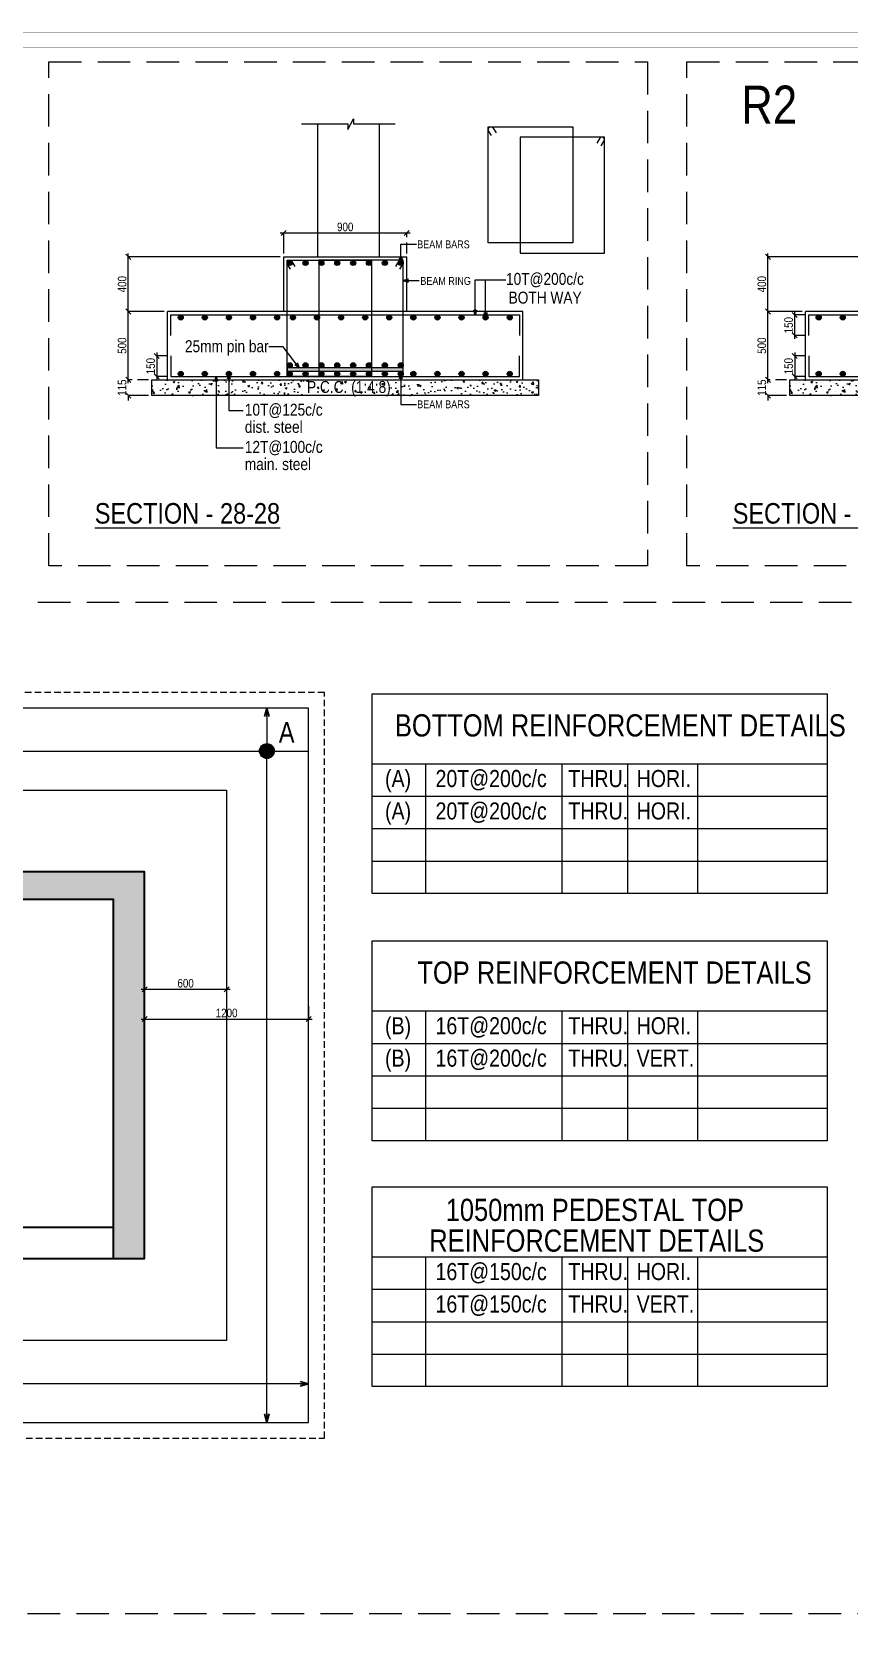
# Model space of a CAD drawing. Header units: millimetres. Extents: x 1112055 to 3390982, y -148532 to 766891.
# Drawn here: x 2458808 to 2482722, y 337535 to 384336 of the extents above; entities that cross this region are included whole.
import ezdxf

# ---------------------------------------------------------------- set-up
doc = ezdxf.new("R2010")
doc.units = ezdxf.units.MM
doc.header["$PDMODE"] = 35
doc.header["$PDSIZE"] = -25
doc.linetypes.add('Hidden', pattern=[9.525, 6.35, -3.175])
for name, color, linetype, lineweight in [('B COL. NO', 202, 'Continuous', 30), ('B FINAL COLUMN', 1, 'Continuous', 30), ('B FOOTING', 49, 'Continuous', 20), ('B HATCH', 250, 'Continuous', 0), ('B P.C.C', 251, 'Continuous', 0), ('B STEEL', 34, 'Continuous', 15), ('B STEEL TEXT', 7, 'Continuous', 15), ('B TITLE BLOCK', 250, 'Continuous', 0), ('B-COL NO', 7, 'Continuous', 5), ('B-REINF-1', 32, 'Continuous', 30), ('B-ST DIM', 250, 'Continuous', 18), ('g-sol250', 250, 'Continuous', 5)]:
    doc.layers.add(name, color=color, linetype=linetype, lineweight=lineweight)
doc.styles.add('ARIAL', font='arial.ttf')
doc.styles.add('Q1', font='g13f12d.shx', dxfattribs={"width": 0.8})
doc.styles.add('SWINC', font='swissc.ttf')
doc.styles.add('SWINS', font='swissc.ttf')
doc.dimstyles.new('BH-STD', dxfattribs={"dimscale": 0, "dimtxt": 230, "dimasz": 125, "dimexe": 0, "dimexo": 100, "dimgap": 50, "dimtad": 1, "dimdec": 0, "dimzin": 1, "dimdsep": 46, "dimtxsty": 'Q1', "dimblk": 'ARCHTICK', "dimcen": 1, "dimdle": 100, "dimclrd": 250, "dimclre": 250, "dimclrt": 256, "dimadec": 0, "dimazin": 0, "dimtfac": 1, "dimtdec": 0, "dimtix": 1, "dimtofl": 0, "dimtmove": 0, "dimatfit": 2, "dimfxl": 1, "dimtolj": 1, "dimtzin": 0, "dimlwd": 9, "dimlwe": 9, "dimarcsym": 0})
doc.dimstyles.new('DIM 1', dxfattribs={"dimscale": 0, "dimtxt": 230, "dimasz": 150, "dimexe": 0.18, "dimexo": 0.0625, "dimgap": 0.5, "dimtad": 1, "dimdec": 0, "dimzin": 0, "dimdsep": 46, "dimtxsty": 'ARIAL', "dimblk": 'OBLIQUE', "dimcen": 6, "dimse1": 1, "dimse2": 1, "dimclrd": 256, "dimclrt": 256, "dimadec": 0, "dimazin": 2, "dimtfac": 0.75, "dimtdec": 0, "dimtix": 1, "dimtofl": 0, "dimtmove": 1, "dimatfit": 3, "dimldrblk": 'OPEN30', "dimfxl": 0.18, "dimfrac": 1, "dimtolj": 1, "dimtzin": 0, "dimlwd": -1, "dimarcsym": 0})

# ---------------------------------------------------------------- blocks, each defined once
blk = doc.blocks.new('_Oblique')
at = {"color": 0, "linetype": 'ByBlock', "lineweight": -2}
blk.add_line((-0.5, -0.5), (0.5, 0.5), dxfattribs=at)
blk = doc.blocks.new('*D1244')
at = {"layer": 'B-ST DIM', "color": 7, "lineweight": 9, "ltscale": 50, "transparency": 16777216}
for p, q in [((2461626, 374049), (2461626, 376249)), ((2462676, 376149), (2461626, 376149))]:
    blk.add_line(p, q, dxfattribs=at)
at = {"layer": 'B-ST DIM', "color": 7, "linetype": 'Hidden', "lineweight": 9, "ltscale": 50, "transparency": 16777216}
blk.add_line((2462216, 374149), (2461626, 374149), dxfattribs=at)
at = {"layer": 'Defpoints', "color": 0, "ltscale": 50, "transparency": 16777216}
for p in [(2461626, 376149), (2462776, 376149), (2462316, 374149)]:
    blk.add_point(p, dxfattribs=at)
at = {"layer": 'B-ST DIM', "color": 7, "lineweight": 9, "ltscale": 50, "transparency": 16777216, "xscale": 150, "yscale": 150, "zscale": 150}
for p, rotation in [((2461626, 376149), 90), ((2461626, 374149), 270)]:
    blk.add_blockref('_Oblique', p, dxfattribs=dict(at, rotation=rotation))
at = {"layer": 'B-ST DIM', "color": 7, "ltscale": 50, "transparency": 16777216, "insert": (2461447, 375149), "char_height": 250, "attachment_point": 5, "rotation": 90, "style": 'SWINC'}
blk.add_mtext('\\A1;500', dxfattribs=at)
blk = doc.blocks.new('*D1245')
at = {"layer": 'B-ST DIM', "color": 7, "lineweight": 9, "ltscale": 50, "transparency": 16777216}
for p, q in [((2461626, 374149), (2461626, 374299)), ((2462216, 373689), (2461626, 373689)), ((2461626, 373689), (2461626, 373539))]:
    blk.add_line(p, q, dxfattribs=at)
at = {"layer": 'B-ST DIM', "color": 7, "linetype": 'Hidden', "lineweight": 9, "ltscale": 50, "transparency": 16777216}
blk.add_line((2462216, 374149), (2461626, 374149), dxfattribs=at)
at = {"layer": 'Defpoints', "color": 0, "ltscale": 50, "transparency": 16777216}
for p in [(2462316, 374149), (2461626, 373689), (2462316, 373689)]:
    blk.add_point(p, dxfattribs=at)
at = {"layer": 'B-ST DIM', "color": 7, "lineweight": 9, "ltscale": 50, "transparency": 16777216, "xscale": 150, "yscale": 150, "zscale": 150}
for p, rotation in [((2461626, 374149), 270), ((2461626, 373689), 90)]:
    blk.add_blockref('_Oblique', p, dxfattribs=dict(at, rotation=rotation))
at = {"layer": 'B-ST DIM', "color": 7, "ltscale": 50, "transparency": 16777216, "insert": (2461447, 373919), "char_height": 250, "attachment_point": 5, "rotation": 90, "style": 'SWINC'}
blk.add_mtext('\\A1;115', dxfattribs=at)
blk = doc.blocks.new('*D1246')
at = {"layer": 'B-ST DIM', "color": 7, "lineweight": 9, "ltscale": 50, "transparency": 16777216}
for p, q in [((2461626, 376049), (2461626, 377849)), ((2466076, 377749), (2461626, 377749))]:
    blk.add_line(p, q, dxfattribs=at)
at = {"layer": 'B-ST DIM', "color": 7, "linetype": 'Hidden', "lineweight": 9, "ltscale": 50, "transparency": 16777216}
blk.add_line((2462676, 376149), (2461626, 376149), dxfattribs=at)
at = {"layer": 'Defpoints', "color": 0, "ltscale": 50, "transparency": 16777216}
for p in [(2461626, 377749), (2466176, 377749), (2462776, 376149)]:
    blk.add_point(p, dxfattribs=at)
at = {"layer": 'B-ST DIM', "color": 7, "lineweight": 9, "ltscale": 50, "transparency": 16777216, "xscale": 150, "yscale": 150, "zscale": 150}
for p, rotation in [((2461626, 377749), 90), ((2461626, 376149), 270)]:
    blk.add_blockref('_Oblique', p, dxfattribs=dict(at, rotation=rotation))
at = {"layer": 'B-ST DIM', "color": 7, "ltscale": 50, "transparency": 16777216, "insert": (2461447, 376949), "char_height": 250, "attachment_point": 5, "rotation": 90, "style": 'SWINC'}
blk.add_mtext('\\A1;400', dxfattribs=at)
blk = doc.blocks.new('*D1247')
at = {"layer": 'B-ST DIM', "color": 7, "lineweight": 9, "ltscale": 50, "transparency": 16777216}
for p, q in [((2469876, 378446), (2466076, 378446)), ((2466176, 377849), (2466176, 378446))]:
    blk.add_line(p, q, dxfattribs=at)
at = {"layer": 'B-ST DIM', "color": 7, "linetype": 'Hidden', "lineweight": 9, "ltscale": 50, "transparency": 16777216}
blk.add_line((2469776, 377849), (2469776, 378446), dxfattribs=at)
at = {"layer": 'Defpoints', "color": 0, "ltscale": 50, "transparency": 16777216}
for p in [(2466176, 378446), (2466176, 377749), (2469776, 377749)]:
    blk.add_point(p, dxfattribs=at)
at = {"layer": 'B-ST DIM', "color": 7, "lineweight": 9, "ltscale": 50, "transparency": 16777216, "xscale": 150, "yscale": 150, "zscale": 150, "rotation": 180}
blk.add_blockref('_Oblique', (2466176, 378446), dxfattribs=at)
at = {"layer": 'B-ST DIM', "color": 7, "lineweight": 9, "ltscale": 50, "transparency": 16777216, "xscale": 150, "yscale": 150, "zscale": 150}
blk.add_blockref('_Oblique', (2469776, 378446), dxfattribs=at)
at = {"layer": 'B-ST DIM', "color": 7, "ltscale": 50, "transparency": 16777216, "insert": (2467976, 378624), "char_height": 250, "attachment_point": 5, "style": 'SWINC'}
blk.add_mtext('\\A1;900', dxfattribs=at)
blk = doc.blocks.new('*D1248')
at = {"layer": 'B-ST DIM', "color": 7, "lineweight": 9, "ltscale": 50, "transparency": 16777216}
for p, q in [((2462459, 374949), (2462459, 374149)), ((2462776, 374249), (2462459, 374249))]:
    blk.add_line(p, q, dxfattribs=at)
at = {"layer": 'B-ST DIM', "color": 7, "linetype": 'Hidden', "lineweight": 9, "ltscale": 50, "transparency": 16777216}
blk.add_line((2462776, 374849), (2462459, 374849), dxfattribs=at)
at = {"layer": 'Defpoints', "color": 0, "ltscale": 50, "transparency": 16777216}
for p in [(2462876, 374849), (2462459, 374249), (2462876, 374249)]:
    blk.add_point(p, dxfattribs=at)
at = {"layer": 'B-ST DIM', "color": 7, "lineweight": 9, "ltscale": 50, "transparency": 16777216, "xscale": 150, "yscale": 150, "zscale": 150}
for p, rotation in [((2462459, 374849), 90), ((2462459, 374249), 270)]:
    blk.add_blockref('_Oblique', p, dxfattribs=dict(at, rotation=rotation))
at = {"layer": 'B-ST DIM', "color": 7, "ltscale": 50, "transparency": 16777216, "insert": (2462281, 374549), "char_height": 250, "attachment_point": 5, "rotation": 90, "style": 'SWINC'}
blk.add_mtext('\\A1;150', dxfattribs=at)
blk = doc.blocks.new('_Open30')
at = {"color": 0, "linetype": 'ByBlock', "lineweight": -2}
for p, q in [((-1, 0.27), (0, 0)), ((0, 0), (-1, -0.27)), ((0, 0), (-1, 0))]:
    blk.add_line(p, q, dxfattribs=at)
blk = doc.blocks.new('*D1261')
at = {"layer": 'B-ST DIM', "color": 7, "lineweight": 9, "ltscale": 50, "transparency": 16777216}
for p, q in [((2480349, 374049), (2480349, 376249)), ((2481349, 376149), (2480349, 376149))]:
    blk.add_line(p, q, dxfattribs=at)
at = {"layer": 'B-ST DIM', "color": 7, "linetype": 'Hidden', "lineweight": 9, "ltscale": 50, "transparency": 16777216}
blk.add_line((2480889, 374149), (2480349, 374149), dxfattribs=at)
at = {"layer": 'Defpoints', "color": 0, "ltscale": 50, "transparency": 16777216}
for p in [(2480349, 376149), (2481449, 376149), (2480989, 374149)]:
    blk.add_point(p, dxfattribs=at)
at = {"layer": 'B-ST DIM', "color": 7, "lineweight": 9, "ltscale": 50, "transparency": 16777216, "xscale": 150, "yscale": 150, "zscale": 150}
for p, rotation in [((2480349, 376149), 90), ((2480349, 374149), 270)]:
    blk.add_blockref('_Oblique', p, dxfattribs=dict(at, rotation=rotation))
at = {"layer": 'B-ST DIM', "color": 7, "ltscale": 50, "transparency": 16777216, "insert": (2480171, 375149), "char_height": 250, "attachment_point": 5, "rotation": 90, "style": 'SWINC'}
blk.add_mtext('\\A1;500', dxfattribs=at)
blk = doc.blocks.new('*D1262')
at = {"layer": 'B-ST DIM', "color": 7, "lineweight": 9, "ltscale": 50, "transparency": 16777216}
for p, q in [((2480349, 374149), (2480349, 374299)), ((2480889, 373689), (2480349, 373689)), ((2480349, 373689), (2480349, 373539))]:
    blk.add_line(p, q, dxfattribs=at)
at = {"layer": 'B-ST DIM', "color": 7, "linetype": 'Hidden', "lineweight": 9, "ltscale": 50, "transparency": 16777216}
blk.add_line((2480889, 374149), (2480349, 374149), dxfattribs=at)
at = {"layer": 'Defpoints', "color": 0, "ltscale": 50, "transparency": 16777216}
for p in [(2480989, 374149), (2480349, 373689), (2480989, 373689)]:
    blk.add_point(p, dxfattribs=at)
at = {"layer": 'B-ST DIM', "color": 7, "lineweight": 9, "ltscale": 50, "transparency": 16777216, "xscale": 150, "yscale": 150, "zscale": 150}
for p, rotation in [((2480349, 374149), 270), ((2480349, 373689), 90)]:
    blk.add_blockref('_Oblique', p, dxfattribs=dict(at, rotation=rotation))
at = {"layer": 'B-ST DIM', "color": 7, "ltscale": 50, "transparency": 16777216, "insert": (2480171, 373919), "char_height": 250, "attachment_point": 5, "rotation": 90, "style": 'SWINC'}
blk.add_mtext('\\A1;115', dxfattribs=at)
blk = doc.blocks.new('*D1263')
at = {"layer": 'B-ST DIM', "color": 7, "lineweight": 9, "ltscale": 50, "transparency": 16777216}
for p, q in [((2480349, 376049), (2480349, 377849)), ((2485049, 377749), (2480349, 377749))]:
    blk.add_line(p, q, dxfattribs=at)
at = {"layer": 'B-ST DIM', "color": 7, "linetype": 'Hidden', "lineweight": 9, "ltscale": 50, "transparency": 16777216}
blk.add_line((2481349, 376149), (2480349, 376149), dxfattribs=at)
at = {"layer": 'Defpoints', "color": 0, "ltscale": 50, "transparency": 16777216}
for p in [(2480349, 377749), (2485149, 377749), (2481449, 376149)]:
    blk.add_point(p, dxfattribs=at)
at = {"layer": 'B-ST DIM', "color": 7, "lineweight": 9, "ltscale": 50, "transparency": 16777216, "xscale": 150, "yscale": 150, "zscale": 150}
for p, rotation in [((2480349, 377749), 90), ((2480349, 376149), 270)]:
    blk.add_blockref('_Oblique', p, dxfattribs=dict(at, rotation=rotation))
at = {"layer": 'B-ST DIM', "color": 7, "ltscale": 50, "transparency": 16777216, "insert": (2480171, 376949), "char_height": 250, "attachment_point": 5, "rotation": 90, "style": 'SWINC'}
blk.add_mtext('\\A1;400', dxfattribs=at)
blk = doc.blocks.new('*D1265')
at = {"layer": 'B-ST DIM', "color": 7, "lineweight": 9, "ltscale": 50, "transparency": 16777216}
for p, q in [((2481132, 374949), (2481132, 374149)), ((2481449, 374249), (2481132, 374249))]:
    blk.add_line(p, q, dxfattribs=at)
at = {"layer": 'B-ST DIM', "color": 7, "linetype": 'Hidden', "lineweight": 9, "ltscale": 50, "transparency": 16777216}
blk.add_line((2481449, 374849), (2481132, 374849), dxfattribs=at)
at = {"layer": 'Defpoints', "color": 0, "ltscale": 50, "transparency": 16777216}
for p in [(2481549, 374849), (2481132, 374249), (2481549, 374249)]:
    blk.add_point(p, dxfattribs=at)
at = {"layer": 'B-ST DIM', "color": 7, "lineweight": 9, "ltscale": 50, "transparency": 16777216, "xscale": 150, "yscale": 150, "zscale": 150}
for p, rotation in [((2481132, 374849), 90), ((2481132, 374249), 270)]:
    blk.add_blockref('_Oblique', p, dxfattribs=dict(at, rotation=rotation))
at = {"layer": 'B-ST DIM', "color": 7, "ltscale": 50, "transparency": 16777216, "insert": (2480954, 374549), "char_height": 250, "attachment_point": 5, "rotation": 90, "style": 'SWINC'}
blk.add_mtext('\\A1;150', dxfattribs=at)
blk = doc.blocks.new('*D1289')
at = {"layer": 'B-ST DIM', "color": 7, "linetype": 'Hidden', "lineweight": 9, "ltscale": 50, "transparency": 16777216}
blk.add_line((2462105, 355807), (2462105, 355427), dxfattribs=at)
at = {"layer": 'B-ST DIM', "color": 7, "lineweight": 9, "ltscale": 50, "transparency": 16777216}
for p, q in [((2466905, 355807), (2466905, 355427)), ((2462005, 355427), (2467005, 355427))]:
    blk.add_line(p, q, dxfattribs=at)
at = {"layer": 'Defpoints', "color": 0, "ltscale": 50, "transparency": 16777216}
for p in [(2462105, 355907), (2466905, 355907), (2466905, 355427)]:
    blk.add_point(p, dxfattribs=at)
at = {"layer": 'B-ST DIM', "color": 7, "lineweight": 9, "ltscale": 50, "transparency": 16777216, "xscale": 150, "yscale": 150, "zscale": 150, "rotation": 180}
blk.add_blockref('_Oblique', (2462105, 355427), dxfattribs=at)
at = {"layer": 'B-ST DIM', "color": 7, "lineweight": 9, "ltscale": 50, "transparency": 16777216, "xscale": 150, "yscale": 150, "zscale": 150}
blk.add_blockref('_Oblique', (2466905, 355427), dxfattribs=at)
at = {"layer": 'B-ST DIM', "color": 7, "ltscale": 50, "transparency": 16777216, "insert": (2464505, 355605), "char_height": 250, "attachment_point": 5, "style": 'SWINC'}
blk.add_mtext('\\A1;1200', dxfattribs=at)
blk = doc.blocks.new('*D1287')
at = {"layer": 'B-ST DIM', "color": 7, "lineweight": 9, "ltscale": 50, "transparency": 16777216}
for p, q in [((2464605, 356297), (2462005, 356297)), ((2462105, 356357), (2462105, 356297))]:
    blk.add_line(p, q, dxfattribs=at)
at = {"layer": 'B-ST DIM', "color": 7, "linetype": 'Hidden', "lineweight": 9, "ltscale": 50, "transparency": 16777216}
blk.add_line((2464505, 356357), (2464505, 356297), dxfattribs=at)
at = {"layer": 'Defpoints', "color": 0, "ltscale": 50, "transparency": 16777216}
for p in [(2462105, 356457), (2462105, 356297), (2464505, 356457)]:
    blk.add_point(p, dxfattribs=at)
at = {"layer": 'B-ST DIM', "color": 7, "lineweight": 9, "ltscale": 50, "transparency": 16777216, "xscale": 150, "yscale": 150, "zscale": 150, "rotation": 180}
blk.add_blockref('_Oblique', (2462105, 356297), dxfattribs=at)
at = {"layer": 'B-ST DIM', "color": 7, "lineweight": 9, "ltscale": 50, "transparency": 16777216, "xscale": 150, "yscale": 150, "zscale": 150}
blk.add_blockref('_Oblique', (2464505, 356297), dxfattribs=at)
at = {"layer": 'B-ST DIM', "color": 7, "ltscale": 50, "transparency": 16777216, "insert": (2463305, 356475), "char_height": 250, "attachment_point": 5, "style": 'SWINC'}
blk.add_mtext('\\A1;600', dxfattribs=at)
blk = doc.blocks.new('*D1669')
at = {"layer": 'B-ST DIM', "color": 7, "lineweight": 9, "ltscale": 50, "transparency": 16777216}
for p, q in [((2481132, 375349), (2481132, 376149)), ((2481449, 376049), (2481132, 376049))]:
    blk.add_line(p, q, dxfattribs=at)
at = {"layer": 'B-ST DIM', "color": 7, "linetype": 'Hidden', "lineweight": 9, "ltscale": 50, "transparency": 16777216}
blk.add_line((2481449, 375449), (2481132, 375449), dxfattribs=at)
at = {"layer": 'Defpoints', "color": 0, "ltscale": 50, "transparency": 16777216}
for p in [(2481132, 376049), (2481549, 376049), (2481549, 375449)]:
    blk.add_point(p, dxfattribs=at)
at = {"layer": 'B-ST DIM', "color": 7, "lineweight": 9, "ltscale": 50, "transparency": 16777216, "xscale": 150, "yscale": 150, "zscale": 150}
for p, rotation in [((2481132, 376049), 90), ((2481132, 375449), 270)]:
    blk.add_blockref('_Oblique', p, dxfattribs=dict(at, rotation=rotation))
at = {"layer": 'B-ST DIM', "color": 7, "ltscale": 50, "transparency": 16777216, "insert": (2480954, 375749), "char_height": 250, "attachment_point": 5, "rotation": 90, "style": 'SWINC'}
blk.add_mtext('\\A1;150', dxfattribs=at)

msp = doc.modelspace()

# ---------------------------------------------------------------- hatches: boundary and pattern name
at = {"layer": 'B HATCH', "lineweight": 0}
h = msp.add_hatch(dxfattribs=at)
h.set_pattern_fill('AR-CONC', color=250, scale=3, style=0)
h.set_pattern_definition([(50, (892845.16, -145897.6), (546.55401, -47.81726), [57.15, -628.65]), (355, (892845.16, -145897.6), (-105.73026, 573.17054), [45.72, -502.92175]), (100.451445, (892890.7, -145901.6), (440.82374, 525.35326), [48.57003, -534.27073]), (46.1842, (892845.16, -145745.2), (813.23712, -126.12698), [85.725, -942.975]), (96.63556, (892912.9, -145755.7), (712.2124, 742.27837), [72.85507, -801.40682]), (351.18415, (892845.16, -145745.2), (712.2124, 742.27837), [68.5799, -754.3792]), (21, (892921.36, -145783.3), (454.84317, -306.7956), [57.15, -628.65]), (326, (892921.36, -145783.3), (185.40609, 552.5639), [45.72, -502.92]), (71.451445, (892959.26, -145808.9), (640.24926, 245.7683), [48.57003, -534.26981]), (37.5, (892845.16, -145897.62), (9.26581, 253.665117), [0, -496.824, 0, -510.54, 0, -504.825]), (7.5, (892845.16, -145897.62), (200.458988, 300.541724), [0, -291.084, 0, -485.394, 0, -192.405]), (327.5, (892675.23, -145897.62), (406.771786, -17.186232), [0, -190.5, 0, -594.36, 0, -788.67]), (317.5, (892599.03, -145897.6), (444.387544, 76.27947), [0, -247.65, 0, -394.716, 0, -560.07])])
h.paths.add_polyline_path([(2462316.1, 374148.7), (2462316.1, 373688.7), (2473636.1, 373688.7), (2473636.1, 374148.7)])
h = msp.add_hatch(dxfattribs=at)
h.set_pattern_fill('AR-CONC', color=250, scale=3, style=0)
h.set_pattern_definition([(50, (911518, -145897.6), (546.55401, -47.81726), [57.15, -628.65]), (355, (911518, -145897.6), (-105.73026, 573.17054), [45.72, -502.92175]), (100.451445, (911563.56, -145901.6), (440.82374, 525.35326), [48.57003, -534.27073]), (46.1842, (911518, -145745.2), (813.23712, -126.12698), [85.725, -942.975]), (96.63556, (911585.8, -145755.7), (712.2124, 742.27837), [72.85507, -801.40682]), (351.18415, (911518, -145745.2), (712.2124, 742.27837), [68.5799, -754.3792]), (21, (911594.2, -145783.3), (454.84317, -306.7956), [57.15, -628.65]), (326, (911594.2, -145783.3), (185.40609, 552.5639), [45.72, -502.92]), (71.451445, (911632.1, -145808.9), (640.24926, 245.7683), [48.57003, -534.26981]), (37.5, (911518.01, -145897.62), (9.26581, 253.665117), [0, -496.824, 0, -510.54, 0, -504.825]), (7.5, (911518.01, -145897.62), (200.458988, 300.541724), [0, -291.084, 0, -485.394, 0, -192.405]), (327.5, (911348.09, -145897.62), (406.771786, -17.186232), [0, -190.5, 0, -594.36, 0, -788.67]), (317.5, (911271.9, -145897.6), (444.387544, 76.27947), [0, -247.65, 0, -394.716, 0, -560.07])])
h.paths.add_polyline_path([(2480989, 374148.7), (2480989, 373688.7), (2492309, 373688.7), (2492309, 374148.7)])
at = {"layer": 'B STEEL'}
h = msp.add_hatch(color=256, dxfattribs=at)
h.dxf.hatch_style = 1
edge = h.paths.add_edge_path()
edge.add_arc((2466351.1, 377573.7), 75, 0, 360)
h = msp.add_hatch(color=256, dxfattribs=at)
h.dxf.hatch_style = 1
edge = h.paths.add_edge_path()
edge.add_arc((2466815.4, 377573.7), 75, 0, 360)
h = msp.add_hatch(color=256, dxfattribs=at)
h.dxf.hatch_style = 1
edge = h.paths.add_edge_path()
edge.add_arc((2467279.7, 377573.7), 75, 0, 360)
h = msp.add_hatch(color=256, dxfattribs=at)
h.dxf.hatch_style = 1
edge = h.paths.add_edge_path()
edge.add_arc((2467744, 377573.7), 75, 0, 360)
h = msp.add_hatch(color=256, dxfattribs=at)
h.dxf.hatch_style = 1
edge = h.paths.add_edge_path()
edge.add_arc((2468208.2, 377573.7), 75, 0, 360)
h = msp.add_hatch(color=256, dxfattribs=at)
h.dxf.hatch_style = 1
edge = h.paths.add_edge_path()
edge.add_arc((2468672.5, 377573.7), 75, 0, 360)
h = msp.add_hatch(color=256, dxfattribs=at)
h.dxf.hatch_style = 1
edge = h.paths.add_edge_path()
edge.add_arc((2469136.8, 377573.7), 75, 0, 360)
h = msp.add_hatch(color=256, dxfattribs=at)
h.dxf.hatch_style = 1
edge = h.paths.add_edge_path()
edge.add_arc((2469601.1, 377573.7), 75, 0, 360)
h = msp.add_hatch(color=256, dxfattribs=at)
h.dxf.hatch_style = 1
edge = h.paths.add_edge_path()
edge.add_arc((2463161.3, 375973.7), 75, 0, 360)
h = msp.add_hatch(color=256, dxfattribs=at)
h.dxf.hatch_style = 1
edge = h.paths.add_edge_path()
edge.add_arc((2463866.4, 375973.7), 75, 0, 360)
h = msp.add_hatch(color=256, dxfattribs=at)
h.dxf.hatch_style = 1
edge = h.paths.add_edge_path()
edge.add_arc((2464571.5, 375973.7), 75, 0, 360)
h = msp.add_hatch(color=256, dxfattribs=at)
h.dxf.hatch_style = 1
edge = h.paths.add_edge_path()
edge.add_arc((2465276.6, 375973.7), 75, 0, 360)
h = msp.add_hatch(color=256, dxfattribs=at)
h.dxf.hatch_style = 1
edge = h.paths.add_edge_path()
edge.add_arc((2465981.7, 375973.7), 75, 0, 360)
h = msp.add_hatch(color=256, dxfattribs=at)
h.dxf.hatch_style = 1
edge = h.paths.add_edge_path()
edge.add_arc((2466445, 375973.7), 75, 0, 360)
h = msp.add_hatch(color=256, dxfattribs=at)
h.dxf.hatch_style = 1
edge = h.paths.add_edge_path()
edge.add_arc((2467150.1, 375973.7), 75, 0, 360)
h = msp.add_hatch(color=256, dxfattribs=at)
h.dxf.hatch_style = 1
edge = h.paths.add_edge_path()
edge.add_arc((2467855.2, 375973.7), 75, 0, 360)
h = msp.add_hatch(color=256, dxfattribs=at)
h.dxf.hatch_style = 1
edge = h.paths.add_edge_path()
edge.add_arc((2468560.3, 375973.7), 75, 0, 360)
h = msp.add_hatch(color=256, dxfattribs=at)
h.dxf.hatch_style = 1
edge = h.paths.add_edge_path()
edge.add_arc((2469265.4, 375973.7), 75, 0, 360)
h = msp.add_hatch(color=256, dxfattribs=at)
h.dxf.hatch_style = 1
edge = h.paths.add_edge_path()
edge.add_arc((2469970.5, 375973.7), 75, 0, 360)
h = msp.add_hatch(color=256, dxfattribs=at)
h.dxf.hatch_style = 1
edge = h.paths.add_edge_path()
edge.add_arc((2470675.6, 375973.7), 75, 0, 360)
h = msp.add_hatch(color=256, dxfattribs=at)
h.dxf.hatch_style = 1
edge = h.paths.add_edge_path()
edge.add_arc((2471380.7, 375973.7), 75, 0, 360)
h = msp.add_hatch(color=256, dxfattribs=at)
h.dxf.hatch_style = 1
edge = h.paths.add_edge_path()
edge.add_arc((2472085.8, 375973.7), 75, 0, 360)
h = msp.add_hatch(color=256, dxfattribs=at)
h.dxf.hatch_style = 1
edge = h.paths.add_edge_path()
edge.add_arc((2472790.9, 375973.7), 75, 0, 360)
h = msp.add_hatch(color=256, dxfattribs=at)
h.dxf.hatch_style = 1
edge = h.paths.add_edge_path()
edge.add_arc((2481834.2, 375973.7), 75, 0, 360)
h = msp.add_hatch(color=256, dxfattribs=at)
h.dxf.hatch_style = 1
edge = h.paths.add_edge_path()
edge.add_arc((2482539.3, 375973.7), 75, 0, 360)
h = msp.add_hatch(color=256, dxfattribs=at)
h.dxf.hatch_style = 1
edge = h.paths.add_edge_path()
edge.add_arc((2466351.1, 374573.7), 75, 0, 360)
at = {"layer": 'B STEEL', "lineweight": 0}
h = msp.add_hatch(color=250, dxfattribs=at)
h.dxf.hatch_style = 1
h.paths.add_polyline_path([(2466276.1, 374398.7), (2469676.1, 374398.7), (2469676.1, 374498.7), (2466276.1, 374498.7)])
at = {"layer": 'B STEEL'}
h = msp.add_hatch(color=256, dxfattribs=at)
h.dxf.hatch_style = 1
edge = h.paths.add_edge_path()
edge.add_arc((2466815.4, 374573.7), 75, 0, 360)
h = msp.add_hatch(color=256, dxfattribs=at)
h.dxf.hatch_style = 1
edge = h.paths.add_edge_path()
edge.add_arc((2467279.7, 374573.7), 75, 0, 360)
h = msp.add_hatch(color=256, dxfattribs=at)
h.dxf.hatch_style = 1
edge = h.paths.add_edge_path()
edge.add_arc((2467744, 374573.7), 75, 0, 360)
h = msp.add_hatch(color=256, dxfattribs=at)
h.dxf.hatch_style = 1
edge = h.paths.add_edge_path()
edge.add_arc((2468208.2, 374573.7), 75, 0, 360)
h = msp.add_hatch(color=256, dxfattribs=at)
h.dxf.hatch_style = 1
edge = h.paths.add_edge_path()
edge.add_arc((2468672.5, 374573.7), 75, 0, 360)
h = msp.add_hatch(color=256, dxfattribs=at)
h.dxf.hatch_style = 1
edge = h.paths.add_edge_path()
edge.add_arc((2469136.8, 374573.7), 75, 0, 360)
h = msp.add_hatch(color=256, dxfattribs=at)
h.dxf.hatch_style = 1
edge = h.paths.add_edge_path()
edge.add_arc((2469601.1, 374573.7), 75, 0, 360)
h = msp.add_hatch(color=256, dxfattribs=at)
h.dxf.hatch_style = 1
edge = h.paths.add_edge_path()
edge.add_arc((2463161.3, 374323.7), 75, 0, 360)
h = msp.add_hatch(color=256, dxfattribs=at)
h.dxf.hatch_style = 1
edge = h.paths.add_edge_path()
edge.add_arc((2463866.4, 374323.7), 75, 0, 360)
h = msp.add_hatch(color=256, dxfattribs=at)
h.dxf.hatch_style = 1
edge = h.paths.add_edge_path()
edge.add_arc((2464571.5, 374323.7), 75, 0, 360)
h = msp.add_hatch(color=256, dxfattribs=at)
h.dxf.hatch_style = 1
edge = h.paths.add_edge_path()
edge.add_arc((2465276.6, 374323.7), 75, 0, 360)
h = msp.add_hatch(color=256, dxfattribs=at)
h.dxf.hatch_style = 1
edge = h.paths.add_edge_path()
edge.add_arc((2465981.7, 374323.7), 75, 0, 360)
h = msp.add_hatch(color=256, dxfattribs=at)
h.dxf.hatch_style = 1
edge = h.paths.add_edge_path()
edge.add_arc((2466351.1, 374323.7), 75, 0, 360)
h = msp.add_hatch(color=256, dxfattribs=at)
h.dxf.hatch_style = 1
edge = h.paths.add_edge_path()
edge.add_arc((2466815.4, 374323.7), 75, 0, 360)
h = msp.add_hatch(color=256, dxfattribs=at)
h.dxf.hatch_style = 1
edge = h.paths.add_edge_path()
edge.add_arc((2467279.7, 374323.7), 75, 0, 360)
h = msp.add_hatch(color=256, dxfattribs=at)
h.dxf.hatch_style = 1
edge = h.paths.add_edge_path()
edge.add_arc((2467744, 374323.7), 75, 0, 360)
h = msp.add_hatch(color=256, dxfattribs=at)
h.dxf.hatch_style = 1
edge = h.paths.add_edge_path()
edge.add_arc((2468208.2, 374323.7), 75, 0, 360)
h = msp.add_hatch(color=256, dxfattribs=at)
h.dxf.hatch_style = 1
edge = h.paths.add_edge_path()
edge.add_arc((2468672.5, 374323.7), 75, 0, 360)
h = msp.add_hatch(color=256, dxfattribs=at)
h.dxf.hatch_style = 1
edge = h.paths.add_edge_path()
edge.add_arc((2469136.8, 374323.7), 75, 0, 360)
h = msp.add_hatch(color=256, dxfattribs=at)
h.dxf.hatch_style = 1
edge = h.paths.add_edge_path()
edge.add_arc((2469601.1, 374323.7), 75, 0, 360)
h = msp.add_hatch(color=256, dxfattribs=at)
h.dxf.hatch_style = 1
edge = h.paths.add_edge_path()
edge.add_arc((2469970.5, 374323.7), 75, 0, 360)
h = msp.add_hatch(color=256, dxfattribs=at)
h.dxf.hatch_style = 1
edge = h.paths.add_edge_path()
edge.add_arc((2470675.6, 374323.7), 75, 0, 360)
h = msp.add_hatch(color=256, dxfattribs=at)
h.dxf.hatch_style = 1
edge = h.paths.add_edge_path()
edge.add_arc((2471380.7, 374323.7), 75, 0, 360)
h = msp.add_hatch(color=256, dxfattribs=at)
h.dxf.hatch_style = 1
edge = h.paths.add_edge_path()
edge.add_arc((2472085.8, 374323.7), 75, 0, 360)
h = msp.add_hatch(color=256, dxfattribs=at)
h.dxf.hatch_style = 1
edge = h.paths.add_edge_path()
edge.add_arc((2472790.9, 374323.7), 75, 0, 360)
h = msp.add_hatch(color=256, dxfattribs=at)
h.dxf.hatch_style = 1
edge = h.paths.add_edge_path()
edge.add_arc((2481834.2, 374323.7), 75, 0, 360)
h = msp.add_hatch(color=256, dxfattribs=at)
h.dxf.hatch_style = 1
edge = h.paths.add_edge_path()
edge.add_arc((2482539.3, 374323.7), 75, 0, 360)
at = {"layer": 'B STEEL TEXT', "lineweight": 5}
h = msp.add_hatch(color=256, dxfattribs=at)
h.dxf.hatch_style = 1
edge = h.paths.add_edge_path()
edge.add_arc((2465684.9, 363277), 218.3, 0, 360)
at = {"layer": 'g-sol250'}
h = msp.add_hatch(color=250, dxfattribs=at)
h.dxf.hatch_style = 1
h.paths.add_polyline_path([(2461184.9, 348414.9), (2462104.9, 348414.9), (2462104.9, 359734.9), (2451464.9, 359734.9), (2451464.9, 348414.9), (2452384.9, 348414.9), (2452384.9, 358934.9), (2461184.9, 358934.9)])

# ---------------------------------------------------------------- linework, layer by layer
at = {"layer": 'B FINAL COLUMN'}
for p, q in [((2452384.9, 349334.9), (2461184.9, 349334.9)), ((2452384.9, 348414.9), (2461184.9, 348414.9))]:
    msp.add_line(p, q, dxfattribs=at)
msp.add_lwpolyline([(2461184.9, 348414.9), (2462104.9, 348414.9), (2462104.9, 359734.9), (2451464.9, 359734.9), (2451464.9, 348414.9), (2452384.9, 348414.9), (2452384.9, 358934.9), (2461184.9, 358934.9), (2461184.9, 348414.9)], dxfattribs=at)
at = {"layer": 'B FOOTING', "color": 1, "lineweight": 13, "ltscale": 10}
for p, q in [((2467176.1, 377748.7), (2467176.1, 381640.7)), ((2468976.1, 377748.7), (2468976.1, 381640.7))]:
    msp.add_line(p, q, dxfattribs=at)
at = {"layer": 'B FOOTING'}
for p, q in [((2466176.1, 376148.7), (2466176.1, 377748.7)), ((2466176.1, 377748.7), (2469776.1, 377748.7)), ((2469776.1, 376148.7), (2469776.1, 377748.7)), ((2462776.1, 374148.7), (2462776.1, 376148.7)), ((2473176.1, 376148.7), (2462776.1, 376148.7)), ((2473176.1, 374148.7), (2473176.1, 376148.7)), ((2481449, 374148.7), (2481449, 376148.7)), ((2491849, 376148.7), (2481449, 376148.7))]:
    msp.add_line(p, q, dxfattribs=at)
at = {"layer": 'B FOOTING', "color": 1, "lineweight": 13, "ltscale": 10}
msp.add_lwpolyline([(2466698.7, 381640.7), (2468049.7, 381640.7), (2468049.7, 381482.2), (2468215, 381791.6), (2468215, 381640.7), (2469433.3, 381640.7)], dxfattribs=at)
at = {"layer": 'B FOOTING'}
for points in [[(2462316.1, 374148.7), (2473636.1, 374148.7), (2473636.1, 373688.7), (2462316.1, 373688.7)], [(2480989, 374148.7), (2492309, 374148.7), (2492309, 373688.7), (2480989, 373688.7)], [(2445664.9, 343614.9), (2466904.9, 343614.9), (2466904.9, 364534.9), (2445664.9, 364534.9)]]:
    msp.add_lwpolyline(points, close=True, dxfattribs=at)
at = {"layer": 'B FOOTING', "color": 4}
msp.add_lwpolyline([(2449064.9, 362134.9), (2464504.9, 362134.9), (2464504.9, 346014.9), (2449064.9, 346014.9)], close=True, dxfattribs=at)
at = {"layer": 'B P.C.C', "color": 250, "linetype": 'Hidden', "lineweight": 0, "ltscale": 150}
for points in [[(2459303.5, 383458.8), (2476826.3, 383458.8), (2476826.3, 368703.8), (2459303.5, 368703.8)], [(2477976.3, 383458.8), (2495499.2, 383458.8), (2495499.2, 368703.8), (2477976.3, 368703.8)], [(2443264.9, 367637), (2506778.9, 367637), (2506778.9, 338008.9), (2443264.9, 338008.9)]]:
    msp.add_lwpolyline(points, close=True, dxfattribs=at)
at = {"layer": 'B P.C.C', "color": 250, "linetype": 'Hidden', "lineweight": 0, "ltscale": 30}
msp.add_lwpolyline([(2445204.9, 343154.9), (2467364.9, 343154.9), (2467364.9, 364994.9), (2445204.9, 364994.9)], close=True, dxfattribs=at)
at = {"layer": 'B STEEL'}
msp.add_line((2445664.9, 363277), (2466904.9, 363277), dxfattribs=at)
for points in [[(2472163.5, 381558.7), (2474634.9, 381558.7), (2474634.9, 378158.7), (2472163.5, 378158.7)], [(2475563.5, 381258.7), (2473092, 381258.7), (2473092, 377858.7), (2475563.5, 377858.7)], [(2466276.1, 377648.7), (2468747.5, 377648.7), (2468747.5, 374248.7), (2466276.1, 374248.7)], [(2469676.1, 377648.7), (2467204.7, 377648.7), (2467204.7, 374248.7), (2469676.1, 374248.7)]]:
    msp.add_lwpolyline(points, close=True, dxfattribs=at)
at = {"layer": 'B STEEL', "color": 34, "lineweight": 9, "ltscale": 0.5}
for points in [[(2472262.2, 381302.1), (2472174.6, 381444.4, -1), (2472302.3, 381523), (2472389.9, 381380.7)], [(2475464.7, 381002.1), (2475552.3, 381144.4, 1), (2475424.6, 381223), (2475337, 381080.7)], [(2466374.8, 377392.1), (2466287.2, 377534.4, -1), (2466415, 377613), (2466502.6, 377470.7)], [(2469577.4, 377392.1), (2469665, 377534.4, 1), (2469537.2, 377613), (2469449.6, 377470.7)]]:
    msp.add_lwpolyline(points, format="xyb", dxfattribs=at)
at = {"layer": 'B STEEL'}
for points in [[(2462876.1, 375448.7), (2462876.1, 376048.7), (2473076.1, 376048.7), (2473076.1, 375448.7)], [(2481549, 375448.7), (2481549, 376048.7), (2491749, 376048.7), (2491749, 375448.7)], [(2462876.1, 374848.7), (2462876.1, 374248.7), (2473076.1, 374248.7), (2473076.1, 374848.7)], [(2481549, 374848.7), (2481549, 374248.7), (2491749, 374248.7), (2491749, 374848.7)]]:
    msp.add_lwpolyline(points, dxfattribs=at)
at = {"layer": 'B STEEL', "color": 250, "lineweight": 0}
msp.add_lwpolyline([(2466276.1, 374398.7), (2469676.1, 374398.7), (2469676.1, 374498.7), (2466276.1, 374498.7)], close=True, dxfattribs=at)
at = {"layer": 'B STEEL'}
for centre in [(2466351.1, 377573.7), (2466815.4, 377573.7), (2467279.7, 377573.7), (2467744, 377573.7), (2468208.2, 377573.7), (2468672.5, 377573.7), (2469136.8, 377573.7), (2469601.1, 377573.7), (2463161.3, 375973.7), (2463866.4, 375973.7), (2464571.5, 375973.7), (2465276.6, 375973.7), (2465981.7, 375973.7), (2466445, 375973.7), (2467150.1, 375973.7), (2467855.2, 375973.7), (2468560.3, 375973.7), (2469265.4, 375973.7), (2469970.5, 375973.7), (2470675.6, 375973.7), (2471380.7, 375973.7), (2472085.8, 375973.7), (2472790.9, 375973.7), (2481834.2, 375973.7), (2482539.3, 375973.7), (2466351.1, 374573.7), (2466815.4, 374573.7), (2467279.7, 374573.7), (2467744, 374573.7), (2468208.2, 374573.7), (2468672.5, 374573.7), (2469136.8, 374573.7), (2469601.1, 374573.7), (2463161.3, 374323.7), (2463866.4, 374323.7), (2464571.5, 374323.7), (2465276.6, 374323.7), (2465981.7, 374323.7), (2466351.1, 374323.7), (2466815.4, 374323.7), (2467279.7, 374323.7), (2467744, 374323.7), (2468208.2, 374323.7), (2468672.5, 374323.7), (2469136.8, 374323.7), (2469601.1, 374323.7), (2469970.5, 374323.7), (2470675.6, 374323.7), (2471380.7, 374323.7), (2472085.8, 374323.7), (2472790.9, 374323.7), (2481834.2, 374323.7), (2482539.3, 374323.7)]:
    msp.add_circle(centre, 75, dxfattribs=at)
at = {"layer": 'B STEEL TEXT', "color": 250, "lineweight": 9}
for p, q in [((2468763.4, 362903), (2482084.6, 362903)), ((2470330.7, 362903), (2470330.7, 359104.6)), ((2474324.2, 359104.6), (2474324.2, 362903)), ((2476250.7, 359104.6), (2476250.7, 362903)), ((2478296.8, 359104.6), (2478296.8, 362903)), ((2468763.4, 361953.4), (2482084.6, 361953.4)), ((2468763.4, 361003.8), (2482084.6, 361003.8)), ((2468763.4, 360054.2), (2482084.6, 360054.2)), ((2468763.4, 355663.8), (2482084.6, 355663.8)), ((2470330.7, 355663.8), (2470330.7, 351865.5)), ((2474324.2, 351865.5), (2474324.2, 355663.8)), ((2476250.7, 351865.5), (2476250.7, 355663.8)), ((2478296.8, 351865.5), (2478296.8, 355663.8)), ((2468763.4, 354714.3), (2482084.6, 354714.3)), ((2468763.4, 353764.7), (2482084.6, 353764.7)), ((2468763.4, 352815.1), (2482084.6, 352815.1)), ((2468763.4, 348464.4), (2482084.6, 348464.4)), ((2470330.7, 348464.4), (2470330.7, 344666.1)), ((2474324.2, 344666.1), (2474324.2, 348464.4)), ((2476250.7, 344666.1), (2476250.7, 348464.4)), ((2478296.8, 344666.1), (2478296.8, 348464.4)), ((2468763.4, 347514.9), (2482084.6, 347514.9)), ((2468763.4, 346565.3), (2482084.6, 346565.3)), ((2468763.4, 345615.7), (2482084.6, 345615.7))]:
    msp.add_line(p, q, dxfattribs=at)
for points in [[(2468763.4, 364956.1), (2482084.6, 364956.1), (2482084.6, 359104.6), (2468763.4, 359104.6)], [(2468763.4, 357717), (2482084.6, 357717), (2482084.6, 351865.5), (2468763.4, 351865.5)], [(2468763.4, 350517.6), (2482084.6, 350517.6), (2482084.6, 344666.1), (2468763.4, 344666.1)]]:
    msp.add_lwpolyline(points, close=True, dxfattribs=at)
at = {"layer": 'B STEEL TEXT', "lineweight": 5}
msp.add_circle((2465684.9, 363277), 218.3, dxfattribs=at)
at = {"layer": 'B TITLE BLOCK', "color": 1, "const_width": 10.1}
msp.add_lwpolyline([(2383811.2, 384330.6), (2383811.2, 291134.9), (2523525.9, 291134.9), (2523525.9, 384330.6)], close=True, dxfattribs=at)
at = {"layer": 'B TITLE BLOCK', "color": 250, "lineweight": 0, "const_width": 10.1}
msp.add_lwpolyline([(2384259.6, 383882.2), (2384259.6, 291583.3), (2523077.4, 291583.3), (2523077.4, 383882.2)], close=True, dxfattribs=at)

# ---------------------------------------------------------------- texts
at = {"color": 2, "lineweight": 30, "style": 'SWINC'}
msp.add_text('R2', height=1117.39, dxfattribs=at).set_placement((2479568.2, 381646.3))
at = {"layer": 'B COL. NO', "lineweight": 30, "style": 'SWINC'}
for s, p in [('BOTTOM REINFORCEMENT DETAILS', (2469431.8, 363703.3)), ('TOP REINFORCEMENT DETAILS', (2470088.5, 356464.2)), ('1050mm PEDESTAL TOP ', (2470918.5, 349514.8)), ('REINFORCEMENT DETAILS', (2470438.5, 348614.8))]:
    msp.add_text(s, height=650, dxfattribs=at).set_placement(p)
at = {"layer": 'B STEEL TEXT', "lineweight": 5}
for s, height, style, p in [('BEAM BARS', 230, 'SWINS', (2470083.1, 378000.2)), ('BEAM RING', 230, 'SWINS', (2470175.5, 376928.8)), ('BEAM BARS', 230, 'SWINS', (2470083.1, 373315.9)), ('(A)', 500, 'SWINC', (2469141.7, 362221.8)), ('(A)', 500, 'SWINC', (2469141.7, 361272.2)), ('(B)', 500, 'SWINC', (2469141.7, 354982.7)), ('(B)', 500, 'SWINC', (2469141.7, 354033.1))]:
    msp.add_text(s, height=height, dxfattribs=dict(at, style=style)).set_placement(p)
at = {"layer": 'B STEEL TEXT', "lineweight": 9, "style": 'SWINC'}
for s, height, p in [('10T@200c/c', 350, (2472682, 376928.6)), ('BOTH WAY', 350, (2472758, 376380.7)), ('25mm pin bar', 350, (2463284.4, 374957.2)), ('P.C.C. (1:4:8)', 350, (2466858.4, 373764.1)), ('10T@125c/c', 350, (2465037, 373098.5)), ('dist. steel', 350, (2465037, 372595)), ('12T@100c/c', 350, (2465037, 372008.6)), ('main. steel', 350, (2465037, 371505.1)), ('A', 600, (2466033.1, 363525.4))]:
    msp.add_text(s, height=height, dxfattribs=at).set_placement(p)
at = {"layer": 'B TITLE BLOCK', "color": 251, "char_height": 253.313, "attachment_point": 2, "style": 'SWINC'}
for insert in [(2590169.2, 343686.7), (2664545.4, 343686.7)]:
    msp.add_mtext_dynamic_manual_height_columns('\\pxsm1,qj;{\\fBankGothic Lt BT|b0|i0|c0|p34;BHOOMI\\P\\ps*,q*;\\fGost|b0|i0|c0|p2;\\H0.8x;- CONSULTANTS -\\C1; }', width=662363.048, gutter_width=0, heights=[93168.9], dxfattribs=dict(at, insert=insert))
at = {"layer": 'B-COL NO', "color": 3, "lineweight": 15, "style": 'SWINC'}
for s, p in [('%%USECTION - 28-28', (2460646.4, 369938)), ('%%USECTION - 29-29', (2479319.2, 369938))]:
    msp.add_text(s, height=600, dxfattribs=at).set_placement(p)
at = {"layer": 'B-REINF-1', "lineweight": 25, "style": 'SWINC'}
for s, p in [('20T@200c/c', (2470619.6, 362221.8)), ('THRU.', (2474508, 362221.8)), ('HORI.', (2476506.6, 362221.8)), ('16T@200c/c', (2470619.6, 354982.7)), ('THRU.', (2474508, 354982.7)), ('HORI.', (2476506.6, 354982.7)), ('16T@150c/c', (2470619.6, 347783.3)), ('THRU.', (2474508, 347783.3)), ('HORI.', (2476506.6, 347783.3)), ('16T@150c/c', (2470619.6, 346833.7)), ('THRU.', (2474508, 346833.7)), ('VERT.', (2476506.6, 346833.7))]:
    msp.add_text(s, height=500, dxfattribs=at).set_placement(p)
at = {"layer": 'B-REINF-1', "color": 134, "lineweight": 25, "style": 'SWINC'}
for s, p in [('20T@200c/c', (2470619.6, 361272.2)), ('THRU.', (2474508, 361272.2)), ('HORI.', (2476506.6, 361272.2))]:
    msp.add_text(s, height=500, dxfattribs=at).set_placement(p)
at = {"layer": 'B-REINF-1', "color": 25, "lineweight": 25, "style": 'SWINC'}
for s, p in [('16T@200c/c', (2470619.6, 354033.1)), ('THRU.', (2474508, 354033.1)), ('VERT.', (2476506.6, 354033.1))]:
    msp.add_text(s, height=500, dxfattribs=at).set_placement(p)

# ---------------------------------------------------------------- dimensions: what is measured, and where the dimension line sits
at = {"layer": 'B-ST DIM', "ltscale": 50}
for base, p1, p2, picture, middle in [((2466176.1, 378445.6), (2469776.1, 377748.7), (2466176.1, 377748.7), '*D1247', (2467976.1, 378623.9)), ((2466904.9, 355427), (2462104.9, 355907.4), (2466904.9, 355907.4), '*D1289', (2464504.9, 355605.5))]:
    dim = msp.add_linear_dim(base=base, p1=p1, p2=p2, dimstyle='BH-STD', override={"dimscale": 1, "dimtxt": 250, "dimasz": 150, "dimlfac": 0.25, "dimtxsty": 'SWINC', "dimblk1": 'Oblique', "dimblk2": 'Oblique', "dimsah": 1, "dimclrd": 7, "dimclre": 7, "dimclrt": 7}, dxfattribs=at)
    dim.commit()
    dim.dimension.update_dxf_attribs({"geometry": picture, "text_midpoint": middle})
for base, p1, p2, angle, picture, middle in [((2461625.5, 377748.7), (2462776.1, 376148.7), (2466176.1, 377748.7), 90, '*D1246', (2461447.4, 376948.7)), ((2480349.1, 377748.7), (2481449, 376148.7), (2485149, 377748.7), 90, '*D1263', (2480171, 376948.7)), ((2461625.5, 376148.7), (2462316.1, 374148.7), (2462776.1, 376148.7), 90, '*D1244', (2461447.4, 375148.7)), ((2480349.1, 376148.7), (2480989, 374148.7), (2481449, 376148.7), 90, '*D1261', (2480171, 375148.7)), ((2481132.2, 376048.7), (2481549, 375448.7), (2481549, 376048.7), 90, '*D1669', (2480953.9, 375748.7)), ((2462459.3, 374248.7), (2462876.1, 374848.7), (2462876.1, 374248.7), 270, '*D1248', (2462281, 374548.7)), ((2481132.2, 374248.7), (2481549, 374848.7), (2481549, 374248.7), 270, '*D1265', (2480953.9, 374548.7)), ((2461625.5, 373688.7), (2462316.1, 374148.7), (2462316.1, 373688.7), 90, '*D1245', (2461447.2, 373918.7)), ((2480349.1, 373688.7), (2480989, 374148.7), (2480989, 373688.7), 90, '*D1262', (2480170.8, 373918.7))]:
    dim = msp.add_linear_dim(base=base, p1=p1, p2=p2, angle=angle, dimstyle='BH-STD', override={"dimscale": 1, "dimtxt": 250, "dimasz": 150, "dimlfac": 0.25, "dimtxsty": 'SWINC', "dimblk1": 'Oblique', "dimblk2": 'Oblique', "dimsah": 1, "dimclrd": 7, "dimclre": 7, "dimclrt": 7}, dxfattribs=at)
    dim.commit()
    dim.dimension.update_dxf_attribs({"geometry": picture, "text_midpoint": middle})
dim = msp.add_linear_dim(base=(2462104.9, 356297), p1=(2464504.9, 356457.4), p2=(2462104.9, 356457.4), angle=180, dimstyle='BH-STD', override={"dimscale": 1, "dimtxt": 250, "dimasz": 150, "dimlfac": 0.25, "dimtxsty": 'SWINC', "dimblk1": 'Oblique', "dimblk2": 'Oblique', "dimsah": 1, "dimclrd": 7, "dimclre": 7, "dimclrt": 7}, dxfattribs=at)
dim.commit()
dim.dimension.update_dxf_attribs({"geometry": '*D1287', "text_midpoint": (2463304.9, 356297), "dimtype": 128})

# ---------------------------------------------------------------- leaders
at = {"layer": 'B STEEL TEXT', "lineweight": 5}
for points, override in [([(2469601.1, 377573.7), (2469601.1, 378120.9), (2470060.7, 378120.9)], {"dimscale": 1, "dimtad": 0, "dimtxsty": 'SWINC', "dimfxlon": 1, "dimlwd": 5, "dimarcsym": 2}), ([(2469676.1, 377052.3), (2470137.9, 377052.3)], {"dimscale": 1, "dimtad": 0, "dimtxsty": 'SWINC', "dimfxlon": 1, "dimlwd": 5, "dimarcsym": 2}), ([(2471778.2, 376048.7), (2471778.2, 377075.2), (2472674.7, 377075.2)], {"dimscale": 1, "dimtad": 0, "dimtxsty": 'SWINC', "dimfxlon": 1, "dimlwd": 5, "dimarcsym": 2}), ([(2472085.8, 375973.7), (2472085.8, 377075.2), (2472674.7, 377075.2)], {"dimscale": 1, "dimtad": 0, "dimtxsty": 'SWINC', "dimfxlon": 1, "dimlwd": 5, "dimarcsym": 2}), ([(2466625.1, 374498.7), (2466155.5, 375116.4), (2465745.1, 375116.4)], {"dimscale": 1, "dimtad": 0, "dimtxsty": 'SWINC', "dimfxlon": 1, "dimlwd": 5, "dimarcsym": 2}), ([(2464197.6, 374248.7), (2464197.6, 372155.3), (2464989.7, 372155.3)], {"dimscale": 1, "dimtad": 0, "dimtxsty": 'SWINC', "dimfxlon": 1, "dimlwd": 5, "dimarcsym": 2}), ([(2464571.5, 374323.7), (2464571.5, 373245.2), (2464989.7, 373245.2)], {"dimscale": 1, "dimtad": 0, "dimtxsty": 'SWINC', "dimfxlon": 1, "dimlwd": 5, "dimarcsym": 2}), ([(2469601.1, 374323.7), (2469601.1, 373425.6), (2470060.7, 373425.6)], {"dimscale": 1, "dimtad": 0, "dimtxsty": 'SWINC', "dimfxlon": 1, "dimlwd": 5, "dimarcsym": 2}), ([(2465684.9, 364534.9), (2465684.9, 363277)], {"dimscale": 1, "dimasz": 250, "dimtad": 0, "dimtxsty": 'SWINC', "dimclrd": 250, "dimfxlon": 1, "dimlwd": 0, "dimarcsym": 2}), ([(2465684.9, 343614.9), (2465684.9, 363277)], {"dimscale": 1, "dimasz": 250, "dimtad": 0, "dimtxsty": 'SWINC', "dimclrd": 250, "dimfxlon": 1, "dimlwd": 0, "dimarcsym": 2}), ([(2466904.9, 344744.9), (2446816.6, 344744.9)], {"dimscale": 1, "dimasz": 250, "dimtad": 0, "dimtxsty": 'SWINC', "dimclrd": 250, "dimfxlon": 1, "dimlwd": 0, "dimarcsym": 2})]:
    msp.add_leader(points, dimstyle='DIM 1', override=override, dxfattribs=at)

doc.saveas('drawing.dxf')
